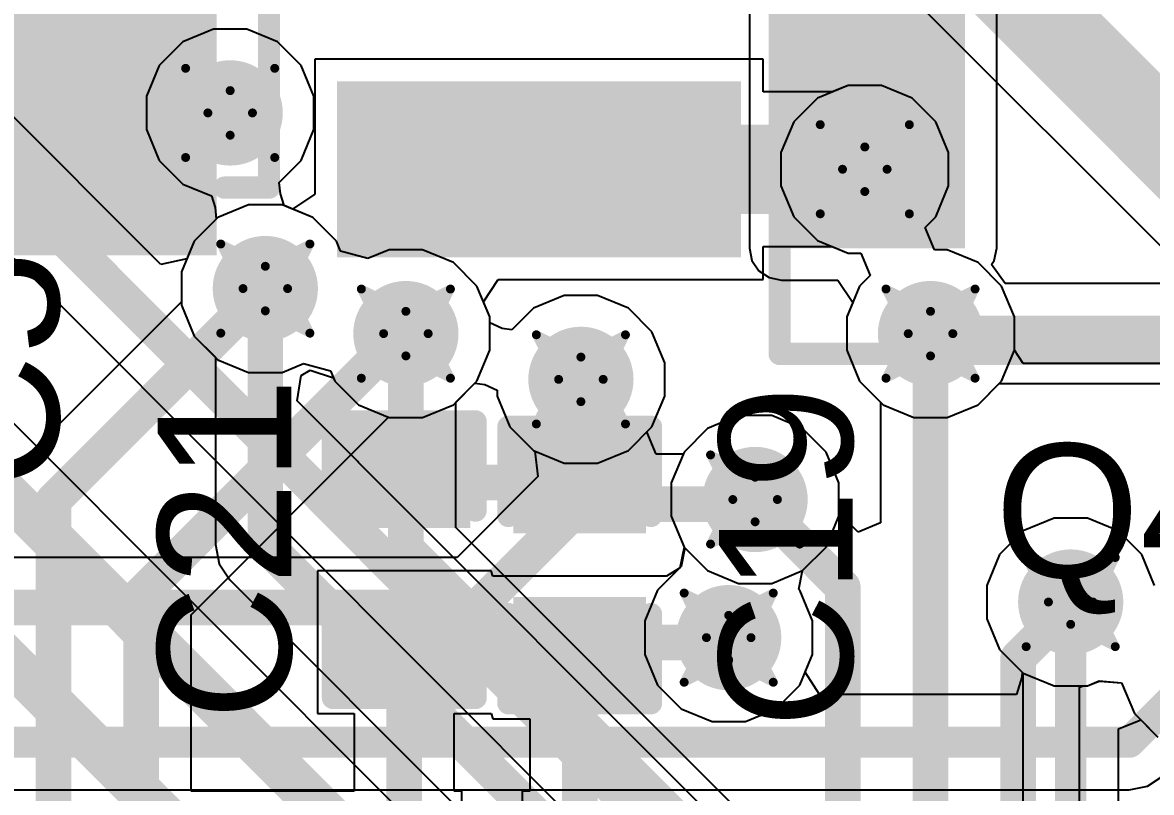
# Model space of a CAD drawing. Header units: inches. Extents: x -3 to 488, y -11 to 93.
# Drawn here: x 99.86 to 106.3, y 29.85 to 34.23 of the extents above; entities that cross this region are included whole.
import ezdxf

# ---------------------------------------------------------------- set-up
doc = ezdxf.new("R2010")
doc.units = ezdxf.units.IN
for name, color, linetype in [('Bottom Layer', 5, 'Continuous'), ('Drill Drawing', 1, 'Continuous'), ('Layer 1', 16, 'Continuous'), ('Layer 2', 76, 'Continuous'), ('Top Layer', 1, 'Continuous'), ('Top Overlay', 2, 'Continuous'), ('Top Paste', 8, 'Continuous'), ('Top Solder', 216, 'Continuous'), ('Via Holes', 16, 'Continuous')]:
    doc.layers.add(name, color=color, linetype=linetype)
doc.styles.add('Arial', font='', dxfattribs={"height": 0.2})
doc.styles.get('Arial').set_extended_font_data('Arial')

msp = doc.modelspace()

# ---------------------------------------------------------------- hatches: boundary and pattern name
at = {"layer": 'Bottom Layer'}
h = msp.add_hatch(color=5, dxfattribs=at)
edge = h.paths.add_edge_path()
edge.add_arc((101.0451, 33.7193), 0.3, 0, 360)
h = msp.add_hatch(color=5, dxfattribs=at)
edge = h.paths.add_edge_path()
edge.add_arc((104.6629, 33.3984), 0.3, 0, 360)
h = msp.add_hatch(color=5, dxfattribs=at)
edge = h.paths.add_edge_path()
edge.add_arc((101.2455, 32.7187), 0.3, 0, 360)
h = msp.add_hatch(color=5, dxfattribs=at)
edge = h.paths.add_edge_path()
edge.add_arc((102.0468, 32.4621), 0.3, 0, 360)
h = msp.add_hatch(color=5, dxfattribs=at)
edge = h.paths.add_edge_path()
edge.add_arc((105.0375, 32.4621), 0.3, 0, 360)
h = msp.add_hatch(color=5, dxfattribs=at)
edge = h.paths.add_edge_path()
edge.add_arc((103.0445, 32.2015), 0.3, 0, 360)
h = msp.add_hatch(color=5, dxfattribs=at)
edge = h.paths.add_edge_path()
edge.add_arc((104.0375, 31.5172), 0.3, 0, 360)
h = msp.add_hatch(color=5, dxfattribs=at)
edge = h.paths.add_edge_path()
edge.add_arc((105.8366, 30.9331), 0.3, 0, 360)
h = msp.add_hatch(color=5, dxfattribs=at)
edge = h.paths.add_edge_path()
edge.add_arc((103.887, 30.7303), 0.3, 0, 360)
at = {"layer": 'Layer 1'}
msp.add_hatch(color=16, dxfattribs=at).paths.add_polyline_path([(104.1872, 32.9484), (105.2335, 32.9484), (105.2335, 38.4753), (104.1872, 38.4753)])
h = msp.add_hatch(color=16, dxfattribs=at)
edge = h.paths.add_edge_path()
edge.add_arc((101.0451, 33.7193), 0.3, 0, 360)
h = msp.add_hatch(color=16, dxfattribs=at)
edge = h.paths.add_edge_path()
edge.add_arc((104.6629, 33.3984), 0.3, 0, 360)
h = msp.add_hatch(color=16, dxfattribs=at)
edge = h.paths.add_edge_path()
edge.add_arc((101.2455, 32.7187), 0.3, 0, 360)
h = msp.add_hatch(color=16, dxfattribs=at)
edge = h.paths.add_edge_path()
edge.add_arc((102.0468, 32.4621), 0.3, 0, 360)
h = msp.add_hatch(color=16, dxfattribs=at)
edge = h.paths.add_edge_path()
edge.add_arc((105.0375, 32.4621), 0.3, 0, 360)
h = msp.add_hatch(color=16, dxfattribs=at)
edge = h.paths.add_edge_path()
edge.add_arc((103.0445, 32.2015), 0.3, 0, 360)
h = msp.add_hatch(color=16, dxfattribs=at)
edge = h.paths.add_edge_path()
edge.add_arc((104.0375, 31.5172), 0.3, 0, 360)
h = msp.add_hatch(color=16, dxfattribs=at)
edge = h.paths.add_edge_path()
edge.add_arc((105.8366, 30.9331), 0.3, 0, 360)
h = msp.add_hatch(color=16, dxfattribs=at)
edge = h.paths.add_edge_path()
edge.add_arc((103.887, 30.7303), 0.3, 0, 360)
at = {"layer": 'Layer 2'}
h = msp.add_hatch(color=76, dxfattribs=at)
edge = h.paths.add_edge_path()
edge.add_arc((101.0451, 33.7193), 0.3, 0, 360)
h = msp.add_hatch(color=76, dxfattribs=at)
edge = h.paths.add_edge_path()
edge.add_arc((104.6629, 33.3984), 0.3, 0, 360)
h = msp.add_hatch(color=76, dxfattribs=at)
edge = h.paths.add_edge_path()
edge.add_arc((101.2455, 32.7187), 0.3, 0, 360)
h = msp.add_hatch(color=76, dxfattribs=at)
edge = h.paths.add_edge_path()
edge.add_arc((102.0468, 32.4621), 0.3, 0, 360)
h = msp.add_hatch(color=76, dxfattribs=at)
edge = h.paths.add_edge_path()
edge.add_arc((105.0375, 32.4621), 0.3, 0, 360)
h = msp.add_hatch(color=76, dxfattribs=at)
edge = h.paths.add_edge_path()
edge.add_arc((103.0445, 32.2015), 0.3, 0, 360)
h = msp.add_hatch(color=76, dxfattribs=at)
edge = h.paths.add_edge_path()
edge.add_arc((104.0375, 31.5172), 0.3, 0, 360)
h = msp.add_hatch(color=76, dxfattribs=at)
edge = h.paths.add_edge_path()
edge.add_arc((105.8366, 30.9331), 0.3, 0, 360)
h = msp.add_hatch(color=76, dxfattribs=at)
edge = h.paths.add_edge_path()
edge.add_arc((103.887, 30.7303), 0.3, 0, 360)
at = {"layer": 'Top Layer'}
for points in [[(100.8663, 34.4293), (100.8663, 33.0093), (99.7363, 33.0093), (99.7363, 34.4293)], [(101.7054, 32.9484), (101.7054, 33.8484), (103.9054, 33.8484), (103.9054, 32.9484)], [(101.72, 31.8729), (102.355, 31.8729), (102.355, 31.4157), (101.72, 31.4157)], [(102.72, 31.8425), (103.355, 31.8425), (103.355, 31.3853), (102.72, 31.3853)], [(101.72, 30.9331), (102.355, 30.9331), (102.355, 30.4759), (101.72, 30.4759)], [(102.72, 30.9027), (103.355, 30.9027), (103.355, 30.4455), (102.72, 30.4455)]]:
    msp.add_hatch(color=1, dxfattribs=at).paths.add_polyline_path(points)
h = msp.add_hatch(color=1, dxfattribs=at)
edge = h.paths.add_edge_path()
edge.add_arc((101.0451, 33.7193), 0.3, 0, 360)
h = msp.add_hatch(color=1, dxfattribs=at)
edge = h.paths.add_edge_path()
edge.add_arc((104.6629, 33.3984), 0.3, 0, 360)
h = msp.add_hatch(color=1, dxfattribs=at)
edge = h.paths.add_edge_path()
edge.add_arc((101.2455, 32.7187), 0.3, 0, 360)
h = msp.add_hatch(color=1, dxfattribs=at)
edge = h.paths.add_edge_path()
edge.add_arc((102.0468, 32.4621), 0.3, 0, 360)
h = msp.add_hatch(color=1, dxfattribs=at)
edge = h.paths.add_edge_path()
edge.add_arc((105.0375, 32.4621), 0.3, 0, 360)
h = msp.add_hatch(color=1, dxfattribs=at)
edge = h.paths.add_edge_path()
edge.add_arc((103.0445, 32.2015), 0.3, 0, 360)
h = msp.add_hatch(color=1, dxfattribs=at)
edge = h.paths.add_edge_path()
edge.add_arc((104.0375, 31.5172), 0.3, 0, 360)
h = msp.add_hatch(color=1, dxfattribs=at)
edge = h.paths.add_edge_path()
edge.add_arc((105.8366, 30.9331), 0.3, 0, 360)
h = msp.add_hatch(color=1, dxfattribs=at)
edge = h.paths.add_edge_path()
edge.add_arc((103.887, 30.7303), 0.3, 0, 360)
at = {"layer": 'Top Paste'}
for points in [[(100.8663, 34.4293), (100.8663, 33.0093), (99.7363, 33.0093), (99.7363, 34.4293)], [(101.7054, 32.9484), (101.7054, 33.8484), (103.9054, 33.8484), (103.9054, 32.9484)], [(101.72, 31.8729), (102.355, 31.8729), (102.355, 31.4157), (101.72, 31.4157)], [(102.72, 31.8425), (103.355, 31.8425), (103.355, 31.3853), (102.72, 31.3853)], [(101.72, 30.9331), (102.355, 30.9331), (102.355, 30.4759), (101.72, 30.4759)], [(102.72, 30.9027), (103.355, 30.9027), (103.355, 30.4455), (102.72, 30.4455)]]:
    msp.add_hatch(color=8, dxfattribs=at).paths.add_polyline_path(points)
at = {"layer": 'Top Solder'}
for points in [[(100.9679, 34.5309), (100.9679, 32.9077), (99.6347, 32.9077), (99.6347, 34.5309)], [(101.6546, 32.8976), (101.6546, 33.8992), (103.9562, 33.8992), (103.9562, 32.8976)], [(101.66, 31.9329), (102.415, 31.9329), (102.415, 31.3557), (101.66, 31.3557)], [(102.66, 31.9025), (103.415, 31.9025), (103.415, 31.3253), (102.66, 31.3253)], [(101.66, 30.9931), (102.415, 30.9931), (102.415, 30.4159), (101.66, 30.4159)], [(102.66, 30.9627), (103.415, 30.9627), (103.415, 30.3855), (102.66, 30.3855)]]:
    msp.add_hatch(color=216, dxfattribs=at).paths.add_polyline_path(points)
at = {"layer": 'Via Holes'}
h = msp.add_hatch(color=7, dxfattribs=at)
edge = h.paths.add_edge_path()
edge.add_arc((101.0451, 33.7193), 0.15, 0, 360)
h = msp.add_hatch(color=7, dxfattribs=at)
edge = h.paths.add_edge_path()
edge.add_arc((104.6629, 33.3984), 0.15, 0, 360)
h = msp.add_hatch(color=7, dxfattribs=at)
edge = h.paths.add_edge_path()
edge.add_arc((101.2455, 32.7187), 0.15, 0, 360)
h = msp.add_hatch(color=7, dxfattribs=at)
edge = h.paths.add_edge_path()
edge.add_arc((102.0468, 32.4621), 0.15, 0, 360)
h = msp.add_hatch(color=7, dxfattribs=at)
edge = h.paths.add_edge_path()
edge.add_arc((105.0375, 32.4621), 0.15, 0, 360)
h = msp.add_hatch(color=7, dxfattribs=at)
edge = h.paths.add_edge_path()
edge.add_arc((103.0445, 32.2015), 0.15, 0, 360)
h = msp.add_hatch(color=7, dxfattribs=at)
edge = h.paths.add_edge_path()
edge.add_arc((104.0375, 31.5172), 0.15, 0, 360)
h = msp.add_hatch(color=7, dxfattribs=at)
edge = h.paths.add_edge_path()
edge.add_arc((105.8366, 30.9331), 0.15, 0, 360)
h = msp.add_hatch(color=7, dxfattribs=at)
edge = h.paths.add_edge_path()
edge.add_arc((103.887, 30.7303), 0.15, 0, 360)

# ---------------------------------------------------------------- linework, layer by layer
at = {"layer": 'Bottom Layer'}
for p, q in [((100.9501, 34.1971), (100.7744, 34.1244)), ((101.1401, 34.1971), (100.9501, 34.1971)), ((101.3157, 34.1244), (101.1401, 34.1971)), ((100.7744, 34.1244), (100.64, 33.99)), ((101.4502, 33.99), (101.3157, 34.1244)), ((100.64, 33.99), (100.5673, 33.8144)), ((101.5229, 33.8144), (101.4502, 33.99)), ((104.5679, 33.8762), (104.3923, 33.8034)), ((104.758, 33.8762), (104.5679, 33.8762)), ((104.9336, 33.8034), (104.758, 33.8762)), ((100.5673, 33.8144), (100.5673, 33.6243)), ((101.5229, 33.6243), (101.5229, 33.8144)), ((104.3923, 33.8034), (104.2579, 33.669)), ((105.068, 33.669), (104.9336, 33.8034)), ((104.2579, 33.669), (104.1851, 33.4934)), ((105.1407, 33.4934), (105.068, 33.669)), ((100.5673, 33.6243), (100.64, 33.4487)), ((101.4502, 33.4487), (101.5229, 33.6243)), ((104.1851, 33.4934), (104.1851, 33.3033)), ((105.1407, 33.3033), (105.1407, 33.4934)), ((100.64, 33.4487), (100.7744, 33.3143)), ((101.325, 33.3235), (101.4502, 33.4487)), ((100.7744, 33.3143), (100.9387, 33.2462)), ((101.3318, 33.2581), (101.325, 33.3235)), ((104.1851, 33.3033), (104.2579, 33.1277)), ((105.068, 33.1277), (105.1407, 33.3033)), ((100.9387, 33.2462), (100.9589, 33.1799)), ((101.352, 33.1918), (101.3318, 33.2581)), ((100.9589, 33.1799), (100.9656, 33.1145)), ((101.5162, 33.1238), (101.352, 33.1918)), ((100.9656, 33.1145), (100.8405, 32.9894)), ((101.6506, 32.9894), (101.5162, 33.1238)), ((104.2579, 33.1277), (104.3923, 32.9933)), ((105.0072, 33.0669), (105.068, 33.1277)), ((105.0598, 32.9399), (105.0072, 33.0669)), ((100.8405, 32.9894), (100.7677, 32.8138)), ((101.6746, 32.9315), (101.6506, 32.9894)), ((104.3923, 32.9933), (104.5679, 32.9206)), ((101.8295, 32.8893), (101.6746, 32.9315)), ((101.9518, 32.9399), (101.8295, 32.8893)), ((102.1418, 32.9399), (101.9518, 32.9399)), ((102.3174, 32.8672), (102.1418, 32.9399)), ((104.5679, 32.9206), (104.6406, 32.9206)), ((104.6406, 32.9206), (104.6933, 32.7936)), ((105.1325, 32.9399), (105.0598, 32.9399)), ((105.3082, 32.8672), (105.1325, 32.9399)), ((102.4519, 32.7328), (102.3174, 32.8672)), ((105.4426, 32.7328), (105.3082, 32.8672)), ((100.7677, 32.8138), (100.7677, 32.6237)), ((104.6933, 32.7936), (104.6324, 32.7328)), ((102.5246, 32.5572), (102.4519, 32.7328)), ((104.6324, 32.7328), (104.5597, 32.5572)), ((105.5153, 32.5572), (105.4426, 32.7328)), ((102.9494, 32.6793), (102.7738, 32.6066)), ((103.1395, 32.6793), (102.9494, 32.6793)), ((103.3151, 32.6066), (103.1395, 32.6793)), ((100.7677, 32.6237), (100.8405, 32.4481)), ((102.7738, 32.6066), (102.6516, 32.4843)), ((103.4495, 32.4722), (103.3151, 32.6066)), ((102.5246, 32.5233), (102.5246, 32.5572)), ((102.5947, 32.4921), (102.5246, 32.5233)), ((104.5597, 32.5572), (104.5597, 32.3671)), ((105.5153, 32.3671), (105.5153, 32.5572)), ((100.8405, 32.4481), (100.9607, 32.3279)), ((102.6516, 32.4843), (102.5947, 32.4921)), ((103.5223, 32.2966), (103.4495, 32.4722)), ((100.9607, 32.3279), (100.9607, 31.2605)), ((104.5597, 32.3671), (104.6324, 32.1915)), ((105.4426, 32.1915), (105.5153, 32.3671)), ((103.5223, 32.1065), (103.5223, 32.2966)), ((102.3317, 32.0713), (102.4397, 32.1793)), ((102.4397, 32.1793), (102.4965, 32.1716)), ((104.6324, 32.1915), (104.7668, 32.0571)), ((105.3082, 32.0571), (105.4426, 32.1915)), ((102.4965, 32.1716), (102.5667, 32.1403)), ((102.5667, 32.1403), (102.5667, 32.1065)), ((102.3317, 31.357), (102.3317, 32.0713)), ((102.5667, 32.1065), (102.6394, 31.9309)), ((103.4495, 31.9309), (103.5223, 32.1065)), ((104.7668, 32.0571), (104.9425, 31.9843)), ((105.1325, 31.9843), (105.3082, 32.0571)), ((103.9425, 31.995), (103.7668, 31.9222)), ((104.1325, 31.995), (103.9425, 31.995)), ((104.3082, 31.9222), (104.1325, 31.995)), ((104.9425, 31.9843), (105.1325, 31.9843)), ((102.6394, 31.9309), (102.7738, 31.7965)), ((103.3151, 31.7965), (103.4495, 31.9309)), ((103.7668, 31.9222), (103.6324, 31.7878)), ((104.4426, 31.7878), (104.3082, 31.9222)), ((102.7738, 31.7965), (102.9494, 31.7237)), ((103.1395, 31.7237), (103.3151, 31.7965)), ((103.6324, 31.7878), (103.5597, 31.6122)), ((104.5153, 31.6122), (104.4426, 31.7878)), ((102.9494, 31.7237), (103.1395, 31.7237)), ((103.5597, 31.6122), (103.5597, 31.4221)), ((104.5153, 31.4221), (104.5153, 31.6122)), ((103.5597, 31.4221), (103.6324, 31.2465)), ((104.4426, 31.2465), (104.5153, 31.4221)), ((105.7415, 31.4109), (105.5659, 31.3382)), ((105.9316, 31.4109), (105.7415, 31.4109)), ((106.1072, 31.3382), (105.9316, 31.4109)), ((104.3554, 29.3333), (102.3317, 31.357)), ((105.5659, 31.3382), (105.4315, 31.2038)), ((106.2416, 31.2038), (106.1072, 31.3382)), ((100.9607, 31.2605), (100.9607, 31.2605)), ((100.9607, 31.2605), (100.9824, 31.1515)), ((103.6324, 31.2465), (103.7668, 31.1121)), ((104.3082, 31.1121), (104.4426, 31.2465)), ((100.9824, 31.1515), (101.0441, 31.0591)), ((105.4315, 31.2038), (105.3588, 31.0282)), ((106.3144, 31.0282), (106.2416, 31.2038)), ((103.7668, 31.1121), (103.9425, 31.0394)), ((104.1325, 31.0394), (104.3082, 31.1121)), ((101.0441, 31.0591), (103.6372, 28.466)), ((103.9425, 31.0394), (104.1325, 31.0394)), ((105.3588, 31.0282), (105.3588, 30.8381)), ((105.3588, 30.8381), (105.4315, 30.6625)), ((105.4315, 30.6625), (105.5659, 30.5281)), ((105.5659, 30.5281), (105.7415, 30.4553)), ((105.7415, 30.4553), (105.9316, 30.4553)), ((105.9316, 30.4553), (105.9997, 30.4835)), ((105.9997, 30.4835), (106.1267, 30.4738)), ((106.1267, 30.4738), (106.1994, 30.2981)), ((106.1994, 30.2981), (106.3338, 30.1637))]:
    msp.add_line(p, q, dxfattribs=at)
at = {"layer": 'Bottom Layer', "const_width": 0.2032}
for points in [[(101.2455, 31.2605), (101.2455, 32.7187)], [(102.0468, 31.239), (102.0468, 32.4621)], [(101.2455, 31.2605), (103.8386, 28.6674)], [(102.0468, 31.239), (104.2374, 29.0484)]]:
    msp.add_lwpolyline(points, dxfattribs=at)
at = {"layer": 'Bottom Layer', "const_width": 0.1016}
for points in [[(101.1947, 32.7187, 1), (101.2963, 32.7187, 1)], [(101.996, 32.4621, 1), (102.0976, 32.4621, 1)], [(101.1947, 31.2605, 1), (101.2963, 31.2605, 1)], [(101.1947, 31.2605, 1), (101.2963, 31.2605, 1)], [(101.996, 31.239, 1), (102.0976, 31.239, 1)], [(101.996, 31.239, 1), (102.0976, 31.239, 1)]]:
    msp.add_lwpolyline(points, format="xyb", close=True, dxfattribs=at)
at = {"layer": 'Drill Drawing', "const_width": 0.0508}
for points in [[(100.7911, 33.9733), (101.0451, 33.8463)], [(100.7911, 33.9733), (100.9181, 33.7193)], [(101.0451, 33.8463), (101.2991, 33.9733)], [(101.1721, 33.7193), (101.2991, 33.9733)], [(100.7911, 33.4653), (100.9181, 33.7193)], [(101.1721, 33.7193), (101.2991, 33.4653)], [(104.4089, 33.6524), (104.6629, 33.5254)], [(104.4089, 33.6524), (104.5359, 33.3984)], [(104.6629, 33.5254), (104.9169, 33.6524)], [(104.7899, 33.3984), (104.9169, 33.6524)], [(100.7911, 33.4653), (101.0451, 33.5923)], [(101.0451, 33.5923), (101.2991, 33.4653)], [(104.4089, 33.1444), (104.5359, 33.3984)], [(104.7899, 33.3984), (104.9169, 33.1444)], [(104.4089, 33.1444), (104.6629, 33.2714)], [(104.6629, 33.2714), (104.9169, 33.1444)], [(100.9915, 32.9727), (101.2455, 32.8457)], [(100.9915, 32.9727), (101.1185, 32.7187)], [(101.2455, 32.8457), (101.4995, 32.9727)], [(101.3725, 32.7187), (101.4995, 32.9727)], [(100.9915, 32.4647), (101.1185, 32.7187)], [(101.3725, 32.7187), (101.4995, 32.4647)], [(101.7928, 32.7161), (102.0468, 32.5891)], [(101.7928, 32.7161), (101.9198, 32.4621)], [(102.0468, 32.5891), (102.3008, 32.7161)], [(102.1738, 32.4621), (102.3008, 32.7161)], [(104.7835, 32.7161), (105.0375, 32.5891)], [(104.7835, 32.7161), (104.9105, 32.4621)], [(105.0375, 32.5891), (105.2915, 32.7161)], [(105.1645, 32.4621), (105.2915, 32.7161)], [(100.9915, 32.4647), (101.2455, 32.5917)], [(101.2455, 32.5917), (101.4995, 32.4647)], [(101.7928, 32.2081), (101.9198, 32.4621)], [(102.1738, 32.4621), (102.3008, 32.2081)], [(102.7905, 32.4555), (103.0445, 32.3285)], [(102.7905, 32.4555), (102.9175, 32.2015)], [(103.0445, 32.3285), (103.2985, 32.4555)], [(103.1715, 32.2015), (103.2985, 32.4555)], [(104.7835, 32.2081), (104.9105, 32.4621)], [(105.1645, 32.4621), (105.2915, 32.2081)], [(101.7928, 32.2081), (102.0468, 32.3351)], [(102.0468, 32.3351), (102.3008, 32.2081)], [(104.7835, 32.2081), (105.0375, 32.3351)], [(105.0375, 32.3351), (105.2915, 32.2081)], [(102.7905, 31.9475), (102.9175, 32.2015)], [(103.1715, 32.2015), (103.2985, 31.9475)], [(102.7905, 31.9475), (103.0445, 32.0745)], [(103.0445, 32.0745), (103.2985, 31.9475)], [(103.7835, 31.7712), (104.0375, 31.6442)], [(103.7835, 31.7712), (103.9105, 31.5172)], [(104.0375, 31.6442), (104.2915, 31.7712)], [(104.1645, 31.5172), (104.2915, 31.7712)], [(103.7835, 31.2632), (103.9105, 31.5172)], [(104.1645, 31.5172), (104.2915, 31.2632)], [(103.7835, 31.2632), (104.0375, 31.3902)], [(104.0375, 31.3902), (104.2915, 31.2632)], [(105.5826, 31.1871), (105.8366, 31.0601)], [(105.5826, 31.1871), (105.7096, 30.9331)], [(105.8366, 31.0601), (106.0906, 31.1871)], [(105.9636, 30.9331), (106.0906, 31.1871)], [(103.633, 30.9843), (103.887, 30.8573)], [(103.633, 30.9843), (103.76, 30.7303)], [(103.887, 30.8573), (104.141, 30.9843)], [(104.014, 30.7303), (104.141, 30.9843)], [(105.5826, 30.6791), (105.7096, 30.9331)], [(105.9636, 30.9331), (106.0906, 30.6791)], [(105.5826, 30.6791), (105.8366, 30.8061)], [(105.8366, 30.8061), (106.0906, 30.6791)], [(103.633, 30.4763), (103.76, 30.7303)], [(104.014, 30.7303), (104.141, 30.4763)], [(103.633, 30.4763), (103.887, 30.6033)], [(103.887, 30.6033), (104.141, 30.4763)]]:
    msp.add_lwpolyline(points, dxfattribs=at)
at = {"layer": 'Drill Drawing', "const_width": 0.0254}
for points in [[(100.7784, 33.9733, 1), (100.8038, 33.9733, 1)], [(100.7784, 33.9733, 1), (100.8038, 33.9733, 1)], [(101.2864, 33.9733, 1), (101.3118, 33.9733, 1)], [(101.2864, 33.9733, 1), (101.3118, 33.9733, 1)], [(101.0324, 33.8463, 1), (101.0578, 33.8463, 1)], [(101.0324, 33.8463, 1), (101.0578, 33.8463, 1)], [(100.9054, 33.7193, 1), (100.9308, 33.7193, 1)], [(100.9054, 33.7193, 1), (100.9308, 33.7193, 1)], [(101.1594, 33.7193, 1), (101.1848, 33.7193, 1)], [(101.1594, 33.7193, 1), (101.1848, 33.7193, 1)], [(104.3962, 33.6524, 1), (104.4216, 33.6524, 1)], [(104.3962, 33.6524, 1), (104.4216, 33.6524, 1)], [(104.9042, 33.6524, 1), (104.9296, 33.6524, 1)], [(104.9042, 33.6524, 1), (104.9296, 33.6524, 1)], [(101.0324, 33.5923, 1), (101.0578, 33.5923, 1)], [(101.0324, 33.5923, 1), (101.0578, 33.5923, 1)], [(104.6502, 33.5254, 1), (104.6756, 33.5254, 1)], [(104.6502, 33.5254, 1), (104.6756, 33.5254, 1)], [(100.7784, 33.4653, 1), (100.8038, 33.4653, 1)], [(100.7784, 33.4653, 1), (100.8038, 33.4653, 1)], [(101.2864, 33.4653, 1), (101.3118, 33.4653, 1)], [(101.2864, 33.4653, 1), (101.3118, 33.4653, 1)], [(104.5232, 33.3984, 1), (104.5486, 33.3984, 1)], [(104.5232, 33.3984, 1), (104.5486, 33.3984, 1)], [(104.7772, 33.3984, 1), (104.8026, 33.3984, 1)], [(104.7772, 33.3984, 1), (104.8026, 33.3984, 1)], [(104.6502, 33.2714, 1), (104.6756, 33.2714, 1)], [(104.6502, 33.2714, 1), (104.6756, 33.2714, 1)], [(104.3962, 33.1444, 1), (104.4216, 33.1444, 1)], [(104.3962, 33.1444, 1), (104.4216, 33.1444, 1)], [(104.9042, 33.1444, 1), (104.9296, 33.1444, 1)], [(104.9042, 33.1444, 1), (104.9296, 33.1444, 1)], [(100.9788, 32.9727, 1), (101.0042, 32.9727, 1)], [(100.9788, 32.9727, 1), (101.0042, 32.9727, 1)], [(101.4868, 32.9727, 1), (101.5122, 32.9727, 1)], [(101.4868, 32.9727, 1), (101.5122, 32.9727, 1)], [(101.2328, 32.8457, 1), (101.2582, 32.8457, 1)], [(101.2328, 32.8457, 1), (101.2582, 32.8457, 1)], [(101.1058, 32.7187, 1), (101.1312, 32.7187, 1)], [(101.1058, 32.7187, 1), (101.1312, 32.7187, 1)], [(101.3598, 32.7187, 1), (101.3852, 32.7187, 1)], [(101.3598, 32.7187, 1), (101.3852, 32.7187, 1)], [(101.7801, 32.7161, 1), (101.8055, 32.7161, 1)], [(101.7801, 32.7161, 1), (101.8055, 32.7161, 1)], [(102.2881, 32.7161, 1), (102.3135, 32.7161, 1)], [(102.2881, 32.7161, 1), (102.3135, 32.7161, 1)], [(104.7708, 32.7161, 1), (104.7962, 32.7161, 1)], [(104.7708, 32.7161, 1), (104.7962, 32.7161, 1)], [(105.2788, 32.7161, 1), (105.3042, 32.7161, 1)], [(105.2788, 32.7161, 1), (105.3042, 32.7161, 1)], [(101.2328, 32.5917, 1), (101.2582, 32.5917, 1)], [(101.2328, 32.5917, 1), (101.2582, 32.5917, 1)], [(102.0341, 32.5891, 1), (102.0595, 32.5891, 1)], [(102.0341, 32.5891, 1), (102.0595, 32.5891, 1)], [(105.0248, 32.5891, 1), (105.0502, 32.5891, 1)], [(105.0248, 32.5891, 1), (105.0502, 32.5891, 1)], [(100.9788, 32.4647, 1), (101.0042, 32.4647, 1)], [(100.9788, 32.4647, 1), (101.0042, 32.4647, 1)], [(101.4868, 32.4647, 1), (101.5122, 32.4647, 1)], [(101.4868, 32.4647, 1), (101.5122, 32.4647, 1)], [(101.9071, 32.4621, 1), (101.9325, 32.4621, 1)], [(101.9071, 32.4621, 1), (101.9325, 32.4621, 1)], [(102.1611, 32.4621, 1), (102.1865, 32.4621, 1)], [(102.1611, 32.4621, 1), (102.1865, 32.4621, 1)], [(102.7778, 32.4555, 1), (102.8032, 32.4555, 1)], [(102.7778, 32.4555, 1), (102.8032, 32.4555, 1)], [(103.2858, 32.4555, 1), (103.3112, 32.4555, 1)], [(103.2858, 32.4555, 1), (103.3112, 32.4555, 1)], [(104.8978, 32.4621, 1), (104.9232, 32.4621, 1)], [(104.8978, 32.4621, 1), (104.9232, 32.4621, 1)], [(105.1518, 32.4621, 1), (105.1772, 32.4621, 1)], [(105.1518, 32.4621, 1), (105.1772, 32.4621, 1)], [(102.0341, 32.3351, 1), (102.0595, 32.3351, 1)], [(102.0341, 32.3351, 1), (102.0595, 32.3351, 1)], [(103.0318, 32.3285, 1), (103.0572, 32.3285, 1)], [(103.0318, 32.3285, 1), (103.0572, 32.3285, 1)], [(105.0248, 32.3351, 1), (105.0502, 32.3351, 1)], [(105.0248, 32.3351, 1), (105.0502, 32.3351, 1)], [(101.7801, 32.2081, 1), (101.8055, 32.2081, 1)], [(101.7801, 32.2081, 1), (101.8055, 32.2081, 1)], [(102.2881, 32.2081, 1), (102.3135, 32.2081, 1)], [(102.2881, 32.2081, 1), (102.3135, 32.2081, 1)], [(102.9048, 32.2015, 1), (102.9302, 32.2015, 1)], [(102.9048, 32.2015, 1), (102.9302, 32.2015, 1)], [(103.1588, 32.2015, 1), (103.1842, 32.2015, 1)], [(103.1588, 32.2015, 1), (103.1842, 32.2015, 1)], [(104.7708, 32.2081, 1), (104.7962, 32.2081, 1)], [(104.7708, 32.2081, 1), (104.7962, 32.2081, 1)], [(105.2788, 32.2081, 1), (105.3042, 32.2081, 1)], [(105.2788, 32.2081, 1), (105.3042, 32.2081, 1)], [(103.0318, 32.0745, 1), (103.0572, 32.0745, 1)], [(103.0318, 32.0745, 1), (103.0572, 32.0745, 1)], [(102.7778, 31.9475, 1), (102.8032, 31.9475, 1)], [(102.7778, 31.9475, 1), (102.8032, 31.9475, 1)], [(103.2858, 31.9475, 1), (103.3112, 31.9475, 1)], [(103.2858, 31.9475, 1), (103.3112, 31.9475, 1)], [(103.7708, 31.7712, 1), (103.7962, 31.7712, 1)], [(103.7708, 31.7712, 1), (103.7962, 31.7712, 1)], [(104.2788, 31.7712, 1), (104.3042, 31.7712, 1)], [(104.2788, 31.7712, 1), (104.3042, 31.7712, 1)], [(104.0248, 31.6442, 1), (104.0502, 31.6442, 1)], [(104.0248, 31.6442, 1), (104.0502, 31.6442, 1)], [(103.8978, 31.5172, 1), (103.9232, 31.5172, 1)], [(103.8978, 31.5172, 1), (103.9232, 31.5172, 1)], [(104.1518, 31.5172, 1), (104.1772, 31.5172, 1)], [(104.1518, 31.5172, 1), (104.1772, 31.5172, 1)], [(104.0248, 31.3902, 1), (104.0502, 31.3902, 1)], [(104.0248, 31.3902, 1), (104.0502, 31.3902, 1)], [(103.7708, 31.2632, 1), (103.7962, 31.2632, 1)], [(103.7708, 31.2632, 1), (103.7962, 31.2632, 1)], [(104.2788, 31.2632, 1), (104.3042, 31.2632, 1)], [(104.2788, 31.2632, 1), (104.3042, 31.2632, 1)], [(105.5699, 31.1871, 1), (105.5953, 31.1871, 1)], [(105.5699, 31.1871, 1), (105.5953, 31.1871, 1)], [(106.0779, 31.1871, 1), (106.1033, 31.1871, 1)], [(106.0779, 31.1871, 1), (106.1033, 31.1871, 1)], [(105.8239, 31.0601, 1), (105.8493, 31.0601, 1)], [(105.8239, 31.0601, 1), (105.8493, 31.0601, 1)], [(103.6203, 30.9843, 1), (103.6457, 30.9843, 1)], [(103.6203, 30.9843, 1), (103.6457, 30.9843, 1)], [(104.1283, 30.9843, 1), (104.1537, 30.9843, 1)], [(104.1283, 30.9843, 1), (104.1537, 30.9843, 1)], [(105.6969, 30.9331, 1), (105.7223, 30.9331, 1)], [(105.6969, 30.9331, 1), (105.7223, 30.9331, 1)], [(105.9509, 30.9331, 1), (105.9763, 30.9331, 1)], [(105.9509, 30.9331, 1), (105.9763, 30.9331, 1)], [(103.8743, 30.8573, 1), (103.8997, 30.8573, 1)], [(103.8743, 30.8573, 1), (103.8997, 30.8573, 1)], [(105.8239, 30.8061, 1), (105.8493, 30.8061, 1)], [(105.8239, 30.8061, 1), (105.8493, 30.8061, 1)], [(103.7473, 30.7303, 1), (103.7727, 30.7303, 1)], [(103.7473, 30.7303, 1), (103.7727, 30.7303, 1)], [(104.0013, 30.7303, 1), (104.0267, 30.7303, 1)], [(104.0013, 30.7303, 1), (104.0267, 30.7303, 1)], [(105.5699, 30.6791, 1), (105.5953, 30.6791, 1)], [(105.5699, 30.6791, 1), (105.5953, 30.6791, 1)], [(106.0779, 30.6791, 1), (106.1033, 30.6791, 1)], [(106.0779, 30.6791, 1), (106.1033, 30.6791, 1)], [(103.8743, 30.6033, 1), (103.8997, 30.6033, 1)], [(103.8743, 30.6033, 1), (103.8997, 30.6033, 1)], [(103.6203, 30.4763, 1), (103.6457, 30.4763, 1)], [(103.6203, 30.4763, 1), (103.6457, 30.4763, 1)], [(104.1283, 30.4763, 1), (104.1537, 30.4763, 1)], [(104.1283, 30.4763, 1), (104.1537, 30.4763, 1)]]:
    msp.add_lwpolyline(points, format="xyb", close=True, dxfattribs=at)
at = {"layer": 'Layer 1'}
for p, q in [((104.0059, 38.4753), (104.0059, 32.9484)), ((105.4148, 32.9484), (105.4148, 38.4753)), ((100.6504, 32.856), (96.1653, 37.3411)), ((95.7624, 36.9382), (101.3656, 31.3351)), ((102.8237, 28.9371), (94.9836, 36.7772)), ((101.1505, 33.1965), (100.9749, 33.1238)), ((101.3406, 33.1965), (101.1505, 33.1965)), ((101.5162, 33.1238), (101.3406, 33.1965)), ((100.9749, 33.1238), (100.8405, 32.9894)), ((101.6506, 32.9894), (101.5162, 33.1238)), ((100.8405, 32.9894), (100.7983, 32.8876)), ((101.6746, 32.9315), (101.6506, 32.9894)), ((104.0059, 32.9484), (104.0197, 32.879)), ((105.401, 32.879), (105.4148, 32.9484)), ((100.7983, 32.8876), (100.6504, 32.856)), ((101.8295, 32.8893), (101.6746, 32.9315)), ((101.9518, 32.9399), (101.8295, 32.8893)), ((102.1418, 32.9399), (101.9518, 32.9399)), ((102.3174, 32.8672), (102.1418, 32.9399)), ((102.4519, 32.7328), (102.3174, 32.8672)), ((104.0197, 32.879), (104.059, 32.8202)), ((104.059, 32.8202), (104.1178, 32.7809)), ((105.3859, 32.8564), (105.401, 32.879)), ((105.4634, 32.747), (105.3859, 32.8564)), ((104.1178, 32.7809), (104.1872, 32.7671)), ((104.1872, 32.7671), (104.5092, 32.7671)), ((104.5092, 32.7671), (104.5941, 32.6401)), ((102.5246, 32.5572), (102.4519, 32.7328)), ((113.2928, 32.747), (105.4634, 32.747)), ((104.5941, 32.6401), (104.5597, 32.5572)), ((102.5246, 32.3671), (102.5246, 32.5572)), ((104.5597, 32.5572), (104.5597, 32.3671)), ((102.4519, 32.1915), (102.5246, 32.3671)), ((104.5597, 32.3671), (104.6324, 32.1915)), ((101.449, 32.2232), (101.5004, 32.253)), ((101.5004, 32.253), (101.6339, 32.2103)), ((101.4273, 32.0791), (101.449, 32.2232)), ((101.6339, 32.2103), (101.6417, 32.1915)), ((101.6417, 32.1915), (101.7761, 32.0571)), ((102.3174, 32.0571), (102.4519, 32.1915)), ((104.6324, 32.1915), (104.7668, 32.0571)), ((105.3082, 32.0571), (105.4283, 32.1772)), ((105.4283, 32.1772), (113.1748, 32.1772)), ((101.7726, 31.7338), (101.4273, 32.0791)), ((101.7761, 32.0571), (101.9518, 31.9843)), ((102.1418, 31.9843), (102.3174, 32.0571)), ((104.7668, 32.0571), (104.9425, 31.9843)), ((105.1325, 31.9843), (105.3082, 32.0571)), ((101.9518, 31.9843), (102.1418, 31.9843)), ((103.9425, 31.995), (103.7668, 31.9222)), ((104.1325, 31.995), (103.9425, 31.995)), ((104.3082, 31.9222), (104.1325, 31.995)), ((104.9425, 31.9843), (105.1325, 31.9843)), ((103.7668, 31.9222), (103.6324, 31.7878)), ((104.4426, 31.7878), (104.3082, 31.9222)), ((101.7767, 31.7276), (101.7726, 31.7338)), ((101.7726, 31.7338), (101.7726, 31.7338)), ((105.4473, 28.057), (101.7767, 31.7276)), ((103.6324, 31.7878), (103.5597, 31.6122)), ((104.5153, 31.6122), (104.4426, 31.7878)), ((103.5597, 31.6122), (103.5597, 31.4221)), ((104.5153, 31.4221), (104.5153, 31.6122)), ((103.5597, 31.4221), (103.6324, 31.2465)), ((104.4426, 31.2465), (104.5153, 31.4221)), ((105.7415, 31.4109), (105.5659, 31.3382)), ((105.9316, 31.4109), (105.7415, 31.4109)), ((106.1072, 31.3382), (105.9316, 31.4109)), ((101.3656, 31.3351), (101.3697, 31.3289)), ((101.3697, 31.3289), (107.0403, 25.6583)), ((105.5659, 31.3382), (105.4315, 31.2038)), ((106.2416, 31.2038), (106.1072, 31.3382)), ((103.6375, 31.2415), (103.6164, 31.1353)), ((103.6324, 31.2465), (103.6375, 31.2415)), ((104.3082, 31.1121), (104.4426, 31.2465)), ((105.4315, 31.2038), (105.3588, 31.0282)), ((106.3144, 31.0282), (106.2416, 31.2038)), ((103.6164, 31.1353), (103.482, 31.0009)), ((104.287, 31.006), (104.3082, 31.1121)), ((105.3588, 31.0282), (105.3588, 30.8381)), ((103.482, 31.0009), (103.4092, 30.8253)), ((104.2921, 31.0009), (104.287, 31.006)), ((104.3648, 30.8253), (104.2921, 31.0009)), ((103.4092, 30.8253), (103.4092, 30.6352)), ((104.3648, 30.6352), (104.3648, 30.8253)), ((105.3588, 30.8381), (105.4315, 30.6625)), ((103.4092, 30.6352), (103.482, 30.4596)), ((104.2921, 30.4596), (104.3648, 30.6352)), ((105.4315, 30.6625), (105.5646, 30.5293)), ((105.5646, 30.5293), (105.5646, 28.1056)), ((103.482, 30.4596), (103.6164, 30.3252)), ((104.1577, 30.3252), (104.2921, 30.4596)), ((103.6164, 30.3252), (103.792, 30.2525)), ((103.9821, 30.2525), (104.1577, 30.3252)), ((103.792, 30.2525), (103.9821, 30.2525)), ((106.1085, 30.211), (106.2355, 30.2621)), ((106.2355, 30.2621), (106.3338, 30.1637)), ((106.1085, 27.9523), (106.1085, 30.211))]:
    msp.add_line(p, q, dxfattribs=at)
for points, const_width in [([(95.6875, 37.416), (101.5712, 31.5324)], 0.2032), ([(94.7648, 36.5584), (102.6049, 28.7183)], 0.2515), ([(94.5882, 35.7964), (101.744, 28.6406)], 0.2515), ([(105.0375, 32.4621), (113.2928, 32.4621)], 0.2032), ([(101.5712, 31.5303), (101.5712, 31.5324)], 0.2032), ([(101.5712, 31.5303), (107.3252, 25.7763)], 0.2032), ([(105.8366, 27.8396), (105.8366, 30.9331)], 0.1778)]:
    msp.add_lwpolyline(points, dxfattribs=dict(at, const_width=const_width))
for points, const_width in [([(104.9867, 32.4621, 1), (105.0883, 32.4621, 1)], 0.1016), ([(101.5204, 31.5324, 1), (101.622, 31.5324, 1)], 0.1016), ([(101.5204, 31.5324, 1), (101.622, 31.5324, 1)], 0.1016), ([(101.5204, 31.5303, 1), (101.622, 31.5303, 1)], 0.1016), ([(101.5204, 31.5303, 1), (101.622, 31.5303, 1)], 0.1016), ([(105.7921, 30.9331, 1), (105.881, 30.9331, 1)], 0.0889)]:
    msp.add_lwpolyline(points, format="xyb", close=True, dxfattribs=dict(at, const_width=const_width))
at = {"layer": 'Layer 2'}
for p, q in [((104.8511, 34.458), (107.9613, 31.3478)), ((100.9501, 34.1971), (100.7744, 34.1244)), ((101.1401, 34.1971), (100.9501, 34.1971)), ((101.3157, 34.1244), (101.1401, 34.1971)), ((100.7744, 34.1244), (100.64, 33.99)), ((101.4502, 33.99), (101.3157, 34.1244)), ((100.64, 33.99), (100.5673, 33.8144)), ((101.5229, 33.8144), (101.4502, 33.99)), ((104.5679, 33.8762), (104.3923, 33.8034)), ((104.758, 33.8762), (104.5679, 33.8762)), ((104.9336, 33.8034), (104.758, 33.8762)), ((100.5673, 33.8144), (100.5673, 33.6243)), ((101.5229, 33.6243), (101.5229, 33.8144)), ((104.3923, 33.8034), (104.2579, 33.669)), ((105.068, 33.669), (104.9336, 33.8034)), ((104.2579, 33.669), (104.1851, 33.4934)), ((105.1407, 33.4934), (105.068, 33.669)), ((100.5673, 33.6243), (100.64, 33.4487)), ((101.4502, 33.4487), (101.5229, 33.6243)), ((104.1851, 33.4934), (104.1851, 33.3033)), ((105.1407, 33.3033), (105.1407, 33.4934)), ((100.64, 33.4487), (100.7744, 33.3143)), ((101.325, 33.3235), (101.4502, 33.4487)), ((100.7744, 33.3143), (100.9387, 33.2462)), ((101.3318, 33.2581), (101.325, 33.3235)), ((104.1851, 33.3033), (104.2579, 33.1277)), ((105.068, 33.1277), (105.1407, 33.3033)), ((100.9387, 33.2462), (100.9589, 33.1799)), ((101.352, 33.1918), (101.3318, 33.2581)), ((100.9589, 33.1799), (100.9656, 33.1145)), ((101.5162, 33.1238), (101.352, 33.1918)), ((100.9656, 33.1145), (100.8405, 32.9894)), ((101.6506, 32.9894), (101.5162, 33.1238)), ((104.2579, 33.1277), (104.3923, 32.9933)), ((105.0072, 33.0669), (105.068, 33.1277)), ((105.0598, 32.9399), (105.0072, 33.0669)), ((100.8405, 32.9894), (100.7677, 32.8138)), ((101.6746, 32.9315), (101.6506, 32.9894)), ((104.3923, 32.9933), (104.5679, 32.9206)), ((101.8295, 32.8893), (101.6746, 32.9315)), ((101.9518, 32.9399), (101.8295, 32.8893)), ((102.1418, 32.9399), (101.9518, 32.9399)), ((102.3174, 32.8672), (102.1418, 32.9399)), ((104.5679, 32.9206), (104.6406, 32.9206)), ((104.6406, 32.9206), (104.6933, 32.7936)), ((105.1325, 32.9399), (105.0598, 32.9399)), ((105.3082, 32.8672), (105.1325, 32.9399)), ((102.4519, 32.7328), (102.3174, 32.8672)), ((105.4426, 32.7328), (105.3082, 32.8672)), ((100.7677, 32.8138), (100.7677, 32.6237)), ((104.6933, 32.7936), (104.6324, 32.7328)), ((102.5246, 32.5572), (102.4519, 32.7328)), ((104.6324, 32.7328), (104.5597, 32.5572)), ((105.5153, 32.5572), (105.4426, 32.7328)), ((102.9494, 32.6793), (102.7738, 32.6066)), ((103.1395, 32.6793), (102.9494, 32.6793)), ((103.3151, 32.6066), (103.1395, 32.6793)), ((100.7677, 32.6237), (100.8405, 32.4481)), ((102.7738, 32.6066), (102.6516, 32.4843)), ((103.4495, 32.4722), (103.3151, 32.6066)), ((102.5246, 32.5233), (102.5246, 32.5572)), ((102.5947, 32.4921), (102.5246, 32.5233)), ((104.5597, 32.5572), (104.5597, 32.3671)), ((105.5153, 32.3671), (105.5153, 32.5572)), ((100.8405, 32.4481), (100.9749, 32.3137)), ((102.6516, 32.4843), (102.5947, 32.4921)), ((103.5223, 32.2966), (103.4495, 32.4722)), ((100.9749, 32.3137), (101.1505, 32.2409)), ((104.5597, 32.3671), (104.6324, 32.1915)), ((105.4426, 32.1915), (105.5153, 32.3671)), ((101.1505, 32.2409), (101.3406, 32.2409)), ((101.3406, 32.2409), (101.4628, 32.2915)), ((101.4628, 32.2915), (101.6178, 32.2493)), ((101.6178, 32.2493), (101.6417, 32.1915)), ((103.5223, 32.1065), (103.5223, 32.2966)), ((101.6417, 32.1915), (101.7761, 32.0571)), ((102.3174, 32.0571), (102.4397, 32.1793)), ((102.4397, 32.1793), (102.4965, 32.1716)), ((104.6324, 32.1915), (104.7668, 32.0571)), ((105.3082, 32.0571), (105.4426, 32.1915)), ((102.4965, 32.1716), (102.5667, 32.1403)), ((102.5667, 32.1403), (102.5667, 32.1065)), ((101.7761, 32.0571), (101.9518, 31.9843)), ((102.1418, 31.9843), (102.3174, 32.0571)), ((102.5667, 32.1065), (102.6394, 31.9309)), ((103.4495, 31.9309), (103.5223, 32.1065)), ((104.7668, 32.0571), (104.9425, 31.9843)), ((105.1325, 31.9843), (105.3082, 32.0571)), ((101.9518, 31.9843), (102.1418, 31.9843)), ((103.9425, 31.995), (103.7668, 31.9222)), ((104.1325, 31.995), (103.9425, 31.995)), ((104.3082, 31.9222), (104.1325, 31.995)), ((104.9425, 31.9843), (105.1325, 31.9843)), ((102.6394, 31.9309), (102.7738, 31.7965)), ((103.4209, 31.9022), (103.4495, 31.9309)), ((103.7668, 31.9222), (103.6324, 31.7878)), ((104.4426, 31.7878), (104.3082, 31.9222)), ((103.4735, 31.7752), (103.4209, 31.9022)), ((102.7738, 31.7965), (102.7815, 31.7933)), ((102.7815, 31.7933), (102.7996, 31.6483)), ((103.6272, 31.7752), (103.4735, 31.7752)), ((103.6324, 31.7878), (103.6272, 31.7752)), ((104.5153, 31.6122), (104.4426, 31.7878)), ((102.7996, 31.6483), (102.3389, 31.1876)), ((104.5153, 31.4221), (104.5153, 31.6122)), ((104.4426, 31.2465), (104.5153, 31.4221)), ((105.7415, 31.4109), (105.5659, 31.3382)), ((105.9316, 31.4109), (105.7415, 31.4109)), ((106.1072, 31.3382), (105.9316, 31.4109)), ((105.5659, 31.3382), (105.4315, 31.2038)), ((106.2416, 31.2038), (106.1072, 31.3382)), ((104.3082, 31.1121), (104.4426, 31.2465)), ((102.3389, 31.1876), (94.6875, 31.1876)), ((105.4315, 31.2038), (105.3588, 31.0282)), ((106.3144, 31.0282), (106.2416, 31.2038)), ((104.287, 31.006), (104.3082, 31.1121)), ((105.3588, 31.0282), (105.3588, 30.8381)), ((104.2921, 31.0009), (104.287, 31.006)), ((104.3648, 30.8253), (104.2921, 31.0009)), ((104.3648, 30.6352), (104.3648, 30.8253)), ((105.3588, 30.8381), (105.4315, 30.6625)), ((104.3228, 30.5337), (104.3648, 30.6352)), ((105.4315, 30.6625), (105.5602, 30.5337)), ((104.4051, 30.4067), (104.3228, 30.5337)), ((105.5584, 30.5047), (105.5269, 30.4067)), ((105.5602, 30.5337), (105.5584, 30.5047)), ((105.5269, 30.4067), (104.4051, 30.4067)), ((106.2745, 29.8836), (106.3628, 29.9425)), ((95.6485, 29.8629), (106.1705, 29.8629)), ((106.1705, 29.8629), (106.2745, 29.8836))]:
    msp.add_line(p, q, dxfattribs=at)
for points, const_width in [([(105.0335, 34.8982), (108.4039, 31.5278)], 0.508), ([(104.0107, 31.4903), (104.0375, 31.5172)], 0.2032), ([(102.4569, 30.9027), (103.0445, 31.4903)], 0.2032), ([(103.0445, 31.4903), (104.0107, 31.4903)], 0.2032), ([(91.6875, 30.9027), (102.4569, 30.9027)], 0.2032), ([(106.1705, 30.1348), (106.6045, 30.5688)], 0.1778), ([(95.2447, 30.1348), (106.1705, 30.1348)], 0.1778)]:
    msp.add_lwpolyline(points, dxfattribs=dict(at, const_width=const_width))
for points, const_width in [([(103.9867, 31.5172, 1), (104.0883, 31.5172, 1)], 0.1016), ([(102.9937, 31.4903, 1), (103.0953, 31.4903, 1)], 0.1016), ([(102.9937, 31.4903, 1), (103.0953, 31.4903, 1)], 0.1016), ([(103.9599, 31.4903, 1), (104.0615, 31.4903, 1)], 0.1016), ([(103.9599, 31.4903, 1), (104.0615, 31.4903, 1)], 0.1016), ([(102.4061, 30.9027, 1), (102.5077, 30.9027, 1)], 0.1016), ([(102.4061, 30.9027, 1), (102.5077, 30.9027, 1)], 0.1016), ([(106.126, 30.1348, 1), (106.2149, 30.1348, 1)], 0.0889), ([(106.126, 30.1348, 1), (106.2149, 30.1348, 1)], 0.0889)]:
    msp.add_lwpolyline(points, format="xyb", close=True, dxfattribs=dict(at, const_width=const_width))
at = {"layer": 'Top Layer'}
for p, q in [((104.0832, 34.0262), (101.5276, 34.0262)), ((101.5276, 34.0262), (101.5276, 33.2565)), ((104.0832, 33.8386), (104.0832, 34.0262)), ((104.5679, 33.8762), (104.4773, 33.8386)), ((104.758, 33.8762), (104.5679, 33.8762)), ((104.9336, 33.8034), (104.758, 33.8762)), ((104.4773, 33.8386), (104.0832, 33.8386)), ((105.068, 33.669), (104.9336, 33.8034)), ((105.1407, 33.4934), (105.068, 33.669)), ((105.1407, 33.3033), (105.1407, 33.4934)), ((105.068, 33.1277), (105.1407, 33.3033)), ((101.5276, 33.2565), (101.4006, 33.1717)), ((101.1505, 33.1965), (100.9749, 33.1238)), ((101.3406, 33.1965), (101.1505, 33.1965)), ((101.4006, 33.1717), (101.3406, 33.1965)), ((100.9749, 33.1238), (100.8405, 32.9894)), ((105.0072, 33.0669), (105.068, 33.1277)), ((105.0598, 32.9399), (105.0072, 33.0669)), ((100.8405, 32.9894), (100.7677, 32.8138)), ((104.0832, 32.7706), (104.0832, 32.9581)), ((104.0832, 32.9581), (104.4773, 32.9581)), ((104.4773, 32.9581), (104.5679, 32.9206)), ((104.5679, 32.9206), (104.6406, 32.9206)), ((104.6406, 32.9206), (104.6933, 32.7936)), ((105.1325, 32.9399), (105.0598, 32.9399)), ((105.3082, 32.8672), (105.1325, 32.9399)), ((105.4426, 32.7328), (105.3082, 32.8672)), ((100.7677, 32.8138), (100.7677, 32.6438)), ((102.4888, 32.6436), (102.5737, 32.7706)), ((102.5737, 32.7706), (104.0832, 32.7706)), ((104.6933, 32.7936), (104.6324, 32.7328)), ((104.6324, 32.7328), (104.5597, 32.5572)), ((105.5153, 32.5572), (105.4426, 32.7328)), ((100.7677, 32.6438), (99.8361, 31.7121)), ((102.5246, 32.5572), (102.4888, 32.6436)), ((102.5246, 32.3671), (102.5246, 32.5572)), ((104.5597, 32.5572), (104.5597, 32.3671)), ((105.5153, 32.3671), (105.5153, 32.5572)), ((102.4519, 32.1915), (102.5246, 32.3671)), ((104.5597, 32.3671), (104.6324, 32.1915)), ((105.5659, 32.2913), (105.5153, 32.3671)), ((110.2056, 32.2913), (105.5659, 32.2913)), ((102.3174, 32.0571), (102.4519, 32.1915)), ((104.6324, 32.1915), (104.7526, 32.0713)), ((102.1418, 31.9843), (102.3174, 32.0571)), ((104.7526, 32.0713), (104.7526, 31.3845)), ((100.8224, 30.8598), (101.9483, 31.9857)), ((101.9483, 31.9857), (101.9518, 31.9843)), ((101.9518, 31.9843), (102.1418, 31.9843)), ((103.9425, 31.995), (103.7668, 31.9222)), ((104.1325, 31.995), (103.9425, 31.995)), ((104.3082, 31.9222), (104.1325, 31.995)), ((103.7668, 31.9222), (103.6324, 31.7878)), ((104.4426, 31.7878), (104.3082, 31.9222)), ((103.6324, 31.7878), (103.5597, 31.6122)), ((104.5153, 31.6122), (104.4426, 31.7878)), ((103.5597, 31.6122), (103.5597, 31.4221)), ((104.5153, 31.4422), (104.5153, 31.6122)), ((103.5597, 31.4221), (103.6324, 31.2465)), ((104.6256, 31.3319), (104.5153, 31.4422)), ((104.7526, 31.3845), (104.6256, 31.3319)), ((103.6324, 31.2465), (103.6077, 31.1268)), ((102.5328, 31.1109), (101.5422, 31.1109)), ((101.5422, 31.1109), (101.5422, 30.2981)), ((102.5422, 31.0805), (102.5328, 31.1109)), ((103.6069, 31.126), (103.5328, 31.0805)), ((103.6077, 31.1268), (103.6069, 31.126)), ((103.5328, 31.0805), (102.5422, 31.0805)), ((100.8224, 29.8566), (100.8224, 30.8598)), ((105.8875, 30.449), (105.9088, 30.4553)), ((105.8875, 28.4335), (105.8875, 30.449)), ((105.9088, 30.4553), (105.9316, 30.4553)), ((105.9316, 30.4553), (105.9892, 30.4792)), ((105.9892, 30.4792), (106.0029, 30.4833)), ((106.0029, 30.4833), (106.1267, 30.4738)), ((106.1267, 30.4738), (106.1994, 30.2981)), ((101.5422, 30.2981), (101.7526, 30.2981)), ((101.7526, 30.2981), (101.7526, 29.8566)), ((102.3224, 29.8566), (102.3224, 30.2981)), ((102.3224, 30.2981), (102.5328, 30.2981)), ((102.5328, 30.2981), (102.5422, 30.2677)), ((102.5422, 30.2677), (102.7526, 30.2677)), ((102.7526, 30.2677), (102.7526, 29.8566)), ((106.1994, 30.2981), (106.3338, 30.1637)), ((101.7526, 29.8566), (100.8224, 29.8566)), ((102.3653, 29.8566), (102.3224, 29.8566)), ((102.3653, 28.301), (102.3653, 29.8566)), ((102.7526, 29.8566), (102.7097, 29.8566)), ((102.7097, 29.8566), (102.7097, 28.301))]:
    msp.add_line(p, q, dxfattribs=at)
for points, const_width in [([(100.3013, 33.7193), (101.0451, 33.7193)], 0.2032), ([(103.1356, 33.3984), (104.6629, 33.3984)], 0.508), ([(100.0375, 31.5107), (101.2455, 32.7187)], 0.2032), ([(102.0395, 32.3519), (102.0395, 32.4621)], 0.2032), ([(102.0395, 32.4621), (102.0468, 32.4621)], 0.2032), ([(105.0375, 29.0788), (105.0375, 32.4621)], 0.2032), ([(100.5375, 30.9778), (101.9116, 32.3519)], 0.2032), ([(101.9116, 32.3519), (102.0395, 32.3519)], 0.2032), ([(103.0375, 32.1945), (103.0445, 32.2015)], 0.2032), ([(103.0375, 31.6139), (103.0375, 32.1945)], 0.2032), ([(102.0375, 31.6443), (102.0679, 31.6139)], 0.2032), ([(102.0679, 31.6139), (103.0375, 31.6139)], 0.2032), ([(100.0375, 29.0788), (100.0375, 31.5107)], 0.2032), ([(104.0375, 31.5172), (104.5375, 31.0172)], 0.2032), ([(104.5375, 29.0788), (104.5375, 31.0172)], 0.2032), ([(100.5375, 29.0788), (100.5375, 30.9778)], 0.2032), ([(105.8366, 30.9147), (105.8366, 30.9331)], 0.2032), ([(105.5375, 30.6157), (105.8366, 30.9147)], 0.2032), ([(103.859, 30.7022), (103.887, 30.7303)], 0.2032), ([(102.0375, 29.0788), (102.0375, 30.7045)], 0.2032), ([(103.0375, 30.6741), (103.0656, 30.7022)], 0.2032), ([(103.0375, 29.0788), (103.0375, 30.6741)], 0.2032), ([(103.0656, 30.7022), (103.859, 30.7022)], 0.2032), ([(105.5375, 29.0788), (105.5375, 30.6157)], 0.2032)]:
    msp.add_lwpolyline(points, dxfattribs=dict(at, const_width=const_width))
for points, const_width in [([(100.2505, 33.7193, 1), (100.3521, 33.7193, 1)], 0.1016), ([(100.9943, 33.7193, 1), (101.0959, 33.7193, 1)], 0.1016), ([(103.0086, 33.3984, 1), (103.2626, 33.3984, 1)], 0.254), ([(104.5359, 33.3984, 1), (104.7899, 33.3984, 1)], 0.254), ([(101.1947, 32.7187, 1), (101.2963, 32.7187, 1)], 0.1016), ([(101.9887, 32.4621, 1), (102.0903, 32.4621, 1)], 0.1016), ([(101.9887, 32.4621, 1), (102.0903, 32.4621, 1)], 0.1016), ([(101.996, 32.4621, 1), (102.0976, 32.4621, 1)], 0.1016), ([(104.9867, 32.4621, 1), (105.0883, 32.4621, 1)], 0.1016), ([(101.8608, 32.3519, 1), (101.9624, 32.3519, 1)], 0.1016), ([(101.8608, 32.3519, 1), (101.9624, 32.3519, 1)], 0.1016), ([(101.9887, 32.3519, 1), (102.0903, 32.3519, 1)], 0.1016), ([(101.9887, 32.3519, 1), (102.0903, 32.3519, 1)], 0.1016), ([(102.9867, 32.1945, 1), (103.0883, 32.1945, 1)], 0.1016), ([(102.9867, 32.1945, 1), (103.0883, 32.1945, 1)], 0.1016), ([(102.9937, 32.2015, 1), (103.0953, 32.2015, 1)], 0.1016), ([(101.9867, 31.6443, 1), (102.0883, 31.6443, 1)], 0.1016), ([(102.0171, 31.6139, 1), (102.1187, 31.6139, 1)], 0.1016), ([(102.0171, 31.6139, 1), (102.1187, 31.6139, 1)], 0.1016), ([(102.9867, 31.6139, 1), (103.0883, 31.6139, 1)], 0.1016), ([(102.9867, 31.6139, 1), (103.0883, 31.6139, 1)], 0.1016), ([(99.9867, 31.5107, 1), (100.0883, 31.5107, 1)], 0.1016), ([(99.9867, 31.5107, 1), (100.0883, 31.5107, 1)], 0.1016), ([(103.9867, 31.5172, 1), (104.0883, 31.5172, 1)], 0.1016), ([(104.4867, 31.0172, 1), (104.5883, 31.0172, 1)], 0.1016), ([(104.4867, 31.0172, 1), (104.5883, 31.0172, 1)], 0.1016), ([(100.4867, 30.9778, 1), (100.5883, 30.9778, 1)], 0.1016), ([(100.4867, 30.9778, 1), (100.5883, 30.9778, 1)], 0.1016), ([(105.7858, 30.9331, 1), (105.8874, 30.9331, 1)], 0.1016), ([(105.7858, 30.9147, 1), (105.8874, 30.9147, 1)], 0.1016), ([(105.7858, 30.9147, 1), (105.8874, 30.9147, 1)], 0.1016), ([(103.8362, 30.7303, 1), (103.9378, 30.7303, 1)], 0.1016), ([(101.9867, 30.7045, 1), (102.0883, 30.7045, 1)], 0.1016), ([(102.9867, 30.6741, 1), (103.0883, 30.6741, 1)], 0.1016), ([(102.9867, 30.6741, 1), (103.0883, 30.6741, 1)], 0.1016), ([(103.0148, 30.7022, 1), (103.1164, 30.7022, 1)], 0.1016), ([(103.0148, 30.7022, 1), (103.1164, 30.7022, 1)], 0.1016), ([(103.8082, 30.7022, 1), (103.9098, 30.7022, 1)], 0.1016), ([(103.8082, 30.7022, 1), (103.9098, 30.7022, 1)], 0.1016), ([(105.4867, 30.6157, 1), (105.5883, 30.6157, 1)], 0.1016), ([(105.4867, 30.6157, 1), (105.5883, 30.6157, 1)], 0.1016)]:
    msp.add_lwpolyline(points, format="xyb", close=True, dxfattribs=dict(at, const_width=const_width))
at = {"layer": 'Top Overlay', "const_width": 0.127}
for points in [[(104.1775, 32.3463), (104.1775, 38.9503)], [(101.2665, 33.2937), (101.2665, 36.5449)], [(101.0125, 33.2937), (101.2665, 33.2937)], [(104.1775, 32.3463), (107.7335, 32.3463)], [(101.6311, 31.9618), (102.4439, 31.9618)], [(101.6311, 31.4538), (101.6311, 31.9618)], [(102.4439, 31.4538), (102.4439, 31.9618)], [(102.6311, 31.9314), (103.4439, 31.9314)], [(102.6311, 31.4234), (102.6311, 31.9314)], [(103.4439, 31.4234), (103.4439, 31.9314)], [(101.6311, 30.387), (101.6311, 30.895)], [(102.4439, 30.387), (102.4439, 30.895)], [(102.6311, 30.3566), (102.6311, 30.8646)], [(103.4439, 30.3566), (103.4439, 30.8646)], [(101.6311, 30.387), (102.4439, 30.387)], [(102.6311, 30.3566), (103.4439, 30.3566)]]:
    msp.add_lwpolyline(points, dxfattribs=at)
at = {"layer": 'Top Overlay', "const_width": 0.0635}
for points in [[(100.9807, 33.2937, 1), (101.0442, 33.2937, 1)], [(101.2347, 33.2937, 1), (101.2982, 33.2937, 1)], [(101.2347, 33.2937, 1), (101.2982, 33.2937, 1)], [(104.1457, 32.3463, 1), (104.2092, 32.3463, 1)], [(104.1457, 32.3463, 1), (104.2092, 32.3463, 1)], [(101.5993, 31.9618, 1), (101.6628, 31.9618, 1)], [(101.5993, 31.9618, 1), (101.6628, 31.9618, 1)], [(102.4121, 31.9618, 1), (102.4756, 31.9618, 1)], [(102.4121, 31.9618, 1), (102.4756, 31.9618, 1)], [(102.5994, 31.9314, 1), (102.6629, 31.9314, 1)], [(102.5994, 31.9314, 1), (102.6629, 31.9314, 1)], [(103.4122, 31.9314, 1), (103.4757, 31.9314, 1)], [(103.4122, 31.9314, 1), (103.4757, 31.9314, 1)], [(101.5993, 31.4538, 1), (101.6628, 31.4538, 1)], [(102.4121, 31.4538, 1), (102.4756, 31.4538, 1)], [(102.5994, 31.4234, 1), (102.6629, 31.4234, 1)], [(103.4122, 31.4234, 1), (103.4757, 31.4234, 1)], [(101.5993, 30.895, 1), (101.6628, 30.895, 1)], [(102.4121, 30.895, 1), (102.4756, 30.895, 1)], [(102.5994, 30.8646, 1), (102.6629, 30.8646, 1)], [(103.4122, 30.8646, 1), (103.4757, 30.8646, 1)], [(101.5993, 30.387, 1), (101.6628, 30.387, 1)], [(101.5993, 30.387, 1), (101.6628, 30.387, 1)], [(102.4121, 30.387, 1), (102.4756, 30.387, 1)], [(102.4121, 30.387, 1), (102.4756, 30.387, 1)], [(102.5994, 30.3566, 1), (102.6629, 30.3566, 1)], [(102.5994, 30.3566, 1), (102.6629, 30.3566, 1)], [(103.4122, 30.3566, 1), (103.4757, 30.3566, 1)], [(103.4122, 30.3566, 1), (103.4757, 30.3566, 1)]]:
    msp.add_lwpolyline(points, format="xyb", close=True, dxfattribs=at)

# ---------------------------------------------------------------- texts
at = {"layer": 'Top Overlay', "style": 'Arial'}
for s, p in [('C5', (100.0695, 31.5723)), ('C21', (101.3933, 30.2586)), ('C19', (104.5934, 30.2131))]:
    msp.add_text(s, height=0.762, rotation=90, dxfattribs=at).set_placement(p)
msp.add_text('Q4', height=0.762, dxfattribs=at).set_placement((105.403, 31.0729))

doc.saveas('drawing.dxf')
